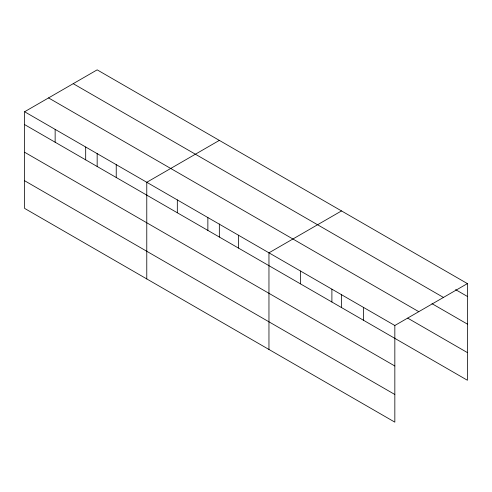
<?xml version="1.0" encoding="UTF-8"?>
<svg xmlns="http://www.w3.org/2000/svg" width="492" height="492" viewBox="0 0 492 492"><rect width="100%" height="100%" fill="white"/><g stroke="black" fill="none" stroke-linecap="round" stroke-linejoin="round"><path stroke-width="0.74" d="M394.836 365.999L394.836 325.501L24.6 111.745L24.6 208.393L394.836 422.148L394.836 365.999L24.6 152.243M24.6 111.745L97.164 69.852L467.4 283.607L467.4 380.254L24.6 124.593M219.34 140.392L146.776 182.286L146.776 278.933M341.522 210.927L268.958 252.827L268.958 349.474M394.836 325.501L467.4 283.607M455.598 289.634L467.4 296.448M73.216 83.677L443.452 297.432M431.994 303.662L467.4 324.105M48.548 97.92L418.784 311.676M407.739 318.152L467.4 352.598M24.6 180.736L394.836 394.492M363.367 307.334L363.367 320.175M341.522 294.517L341.522 307.58M331.897 289.161L331.897 302.008M300.428 270.994L300.428 283.835M238.411 235.188L238.411 248.036M219.34 223.977L219.34 237.039M207.864 217.556L207.864 230.397M177.323 199.918L177.323 212.765M116.235 164.648L116.235 177.495M97.164 153.442L97.164 166.499M85.688 147.016L85.688 159.857M55.147 129.384L55.147 142.225"/></g></svg>
